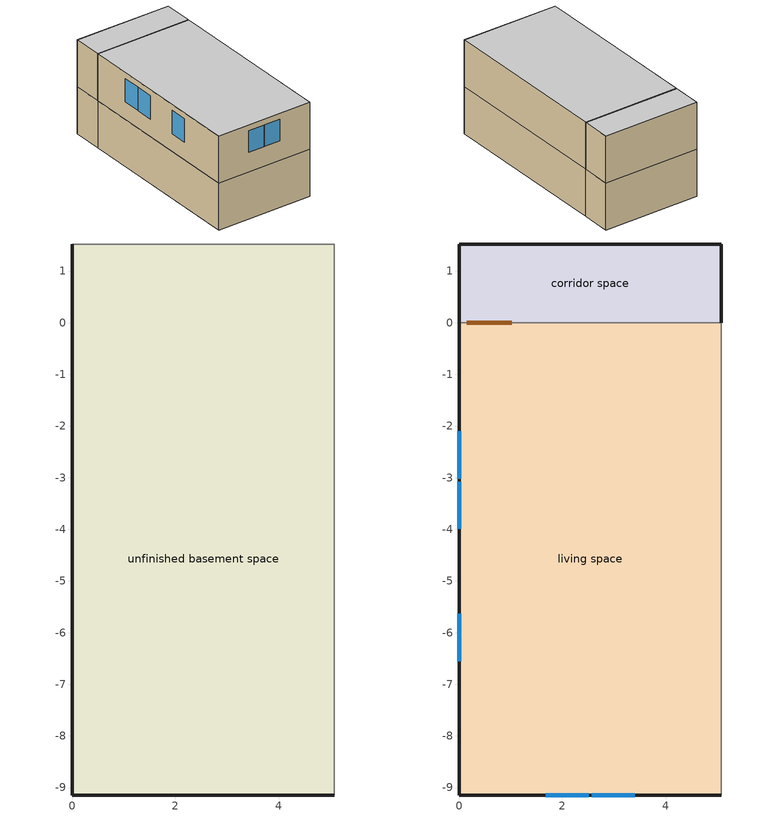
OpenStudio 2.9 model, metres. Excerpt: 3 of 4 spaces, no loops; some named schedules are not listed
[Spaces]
unfinished basement space
 floor foundation (FloorFndGrndUnfinB): 0,0 0,1.52 5.08,1.52 5.08,0 z-2.44
 floor foundation (FloorFndGrndUnfinB 1): 0,-9.14 0,0 5.08,0 5.08,-9.14 z-2.44
 wall foundation (WallFndGrndUnfinB): 0,1.52 0,0 z-2.44:0
 wall adiabatic (WallFndGrndUnfinB Reversed): 5.08,-9.14 5.08,0 5.08,1.52 0,1.52 z-2.44:0
 wall foundation (WallFndGrndUnfinB 1): 0,0 0,-9.14 5.08,-9.14 z-2.44:0
 ceiling adiabatic (SurfaceTypeRoofAdiabatic Reversed): 5.08,0 5.08,1.52 0,1.52 0,0 z0
living space
 floor to unfinished basement space (FloorUnfinBInsFin Reversed): 0,-9.14 0,0 5.08,0 5.08,-9.14 z0
 wall outside (WallExtInsFin): 0,0 0,-9.14 5.08,-9.14 z0:2.44
 wall adiabatic (WallIntFinUninsFin Reversed): 5.08,-9.14 5.08,0 0,0 z0:2.44
 window (WindowConstruction): 1.67,-9.14 2.51,-9.14 / 2.57,-9.14 3.41,-9.14 z1.02:2.13; 0,-2.1 0,-3.02 / 0,-3.08 0,-3.99 / 0,-5.64 0,-6.55 z0.91:2.13
 ceiling adiabatic (SurfaceTypeRoofAdiabatic Reversed): 5.08,-9.14 5.08,0 0,0 0,-9.14 z2.44
corridor space
 floor adiabatic (FloorUnfinUninsUnfin): 0,0 0,1.52 5.08,1.52 5.08,0 z0
 wall outside (WallExtUninsUnfin): 5.08,0 5.08,1.52 0,1.52 0,0 z0:2.44
 wall adiabatic (WallIntUnfinUninsUnfin Reversed): 0,0 5.08,0 z0:2.44
 door inside (UninsDoor): 0.15,0 1.02,0 z0:2.13
 ceiling adiabatic (SurfaceTypeRoofAdiabatic Reversed): 5.08,0 5.08,1.52 0,1.52 0,0 z2.44
[Building]
Building 1: North Axis {deg}=90; Standards Number of Stories=3; Standards Number of Above Ground Stories=2; Standards Building Type=multifamily; Standards Number of Living Units=20
[Site]
Seattle Seattle Tacoma Intl A_WA_USA: Latitude {deg}=47.47; Longitude {deg}=-122.32; Time Zone {hr}=-8; Elevation {m}=122; Terrain=Suburbs
[ClimateZones]
Climate Zone Institution Name 2=Building America; Climate Zone Document Year 2=0; Climate Zone Value 2=Marine
[Site:WaterMainsTemperature]
Calculation Method=Correlation; Annual Average Outdoor Air Temperature {C}=11.2411; Maximum Difference In Monthly Average Outdoor Air Temperatures {deltaC}=14.3026
[Site:GroundTemperature:Deep]
11.2411, 11.2411, 11.2411, 11.2411, 11.2411, 11.2411, 11.2411, 11.2411, 11.2411, 11.2411, 11.2411, 11.2411
[SizingPeriod:DesignDay] Barometric Pressure {Pa}=99868.3; Wind Direction {deg}=0; Sky Clearness=0; Snow Indicator=0; Day of Month=21; Daylight Saving Time Indicator=0; Humidity Indicating Type=Wetbulb; Dry-Bulb Temperature Range Modifier Type=DefaultMultipliers; Solar Model Indicator=ASHRAEClearSky
Name | Maximum Dry-Bulb Temperature {C} | Daily Dry-Bulb Temperature Range {deltaC} | Humidity Indicating Conditions at Maximum Dry-Bulb | Wind Speed {m/s} | Month | Day Type
Ann Htg 99% Condns DB | -1.6 | 0 | -1.6 | 10.8 | 1 | WinterDesignDay
Ann Clg 1% Condns DB=>MWB | 27.4 | 10.4 | 17.5 | 4.2 | 7 | SummerDesignDay
[Material] Roughness=Rough
Name | Thickness {m} | Conductivity {W/m-K} | Density {kg/m3} | Specific Heat {J/kg-K} | Thermal Absorptance | Solar Absorptance | Visible Absorptance
Drywall 0.5 in. | 0.0127 | 0.160291 | 801 | 837.4 | 0.9 | 0.5 | 0.1
FloorFinStudAndAirFloor | 0.1397 | 0.557395 | 67.691 | 1210.98
Plywood 0.75 in. | 0.01905 | 0.115458 | 512.64 | 1214.23
Wood Floor | 0.015875 | 0.115458 | 544.68 | 1214.23
Floor Covering | 0.0127 | 0.0433444 | 54.468 | 1339.84 | 0.9 | 0.9
Vinyl, Light | 0.009525 | 0.089435 | 177.822 | 1046.75 | 0.9 | 0.3 | 0.3
WallSheathing | 0.0127 | 0.115458 | 512.64 | 1214.23
WallStudAndCavity | 0.0889 | 0.0602181 | 162.403 | 1178.92
WallStudAndCavity 1 | 0.0889 | 0.393744 | 83.0341 | 1211.67
WallStudAndCavity 2 | 0.0889 | 0.396154 | 83.0341 | 1211.67
WallStudAndCavity 3 | 0.0889 | 0.403258 | 83.0341 | 1211.67
res furniture material unfinished basement space | 0.1524 | 0.115458 | 640.8 | 1214.23 | 0.9 | 0.6 | 0.1
Concrete 8.0 in. | 0.2032 | 1.803125 | 2242.8 | 837.4 | 0.9
Concrete 4.0 in. | 0.1016 | 1.803125 | 2242.8 | 837.4 | 0.9
FloorIns | 0.23495 | 0.0754732 | 106.365 | 1151.69
FloorFinStudAndAirFloor 1 | 0.1397 | 0.606274 | 67.691 | 1210.98
DoorMaterial | 0.04445 | 0.0612267 | 512.64 | 1214.23
[Construction]
SurfaceTypeRoofAdiabatic Reversed: Floor Covering, Wood Floor, Plywood 0.75 in., FloorFinStudAndAirFloor, Drywall 0.5 in.
WallExtInsFin: Vinyl, Light, WallSheathing, WallStudAndCavity, Drywall 0.5 in.
WallExtUninsUnfin: Vinyl, Light, WallSheathing, WallStudAndCavity 1
WallIntFinUninsFin Reversed: Drywall 0.5 in., WallStudAndCavity 2, Vinyl, Light
WallIntUnfinUninsUnfin Reversed: WallStudAndCavity 3, Vinyl, Light
res furniture construction unfinished basement space; res furniture construction living space: res furniture material unfinished basement space
WallFndGrndUnfinB; WallFndGrndUnfinB 1: Concrete 8.0 in., Drywall 0.5 in.
WallFndGrndUnfinB Reversed: Drywall 0.5 in., Concrete 8.0 in.
FloorFndGrndUnfinB; FloorFndGrndUnfinB 1: Concrete 4.0 in.
FloorUnfinBInsFin Reversed: Floor Covering, Wood Floor, Plywood 0.75 in., FloorIns
FloorUnfinUninsUnfin: FloorFinStudAndAirFloor 1, Plywood 0.75 in.
WindowConstruction: WindowMaterial
UninsDoor: DoorMaterial
[WindowMaterial:Shade]
CoolingShade: Solar Transmittance=0.999; Solar Reflectance=0.00099; Visible Transmittance=0.999; Visible Reflectance=0.00099; Thermal Hemispherical Emissivity=1e-005; Thermal Transmittance=0.999; Thickness {m}=0.0001; Conductivity {W/m-K}=10000; Shade to Glass Distance {m}=0.001; Top Opening Multiplier=0; Bottom Opening Multiplier=0; Left-Side Opening Multiplier=0; Right-Side Opening Multiplier=0; Airflow Permeability=0
[WindowMaterial:SimpleGlazingSystem]
WindowMaterial: U-Factor {W/m2-K}=2.78222; Solar Heat Gain Coefficient=0.392
[ThermalZone] Use Ideal Air Loads=No
living zone: Thermostat=living zone temperature setpoint
corridor zone; unfinished basement zone: 
res ds res fur electric asys ret air zone: Volume {m3}=0.25
[Space]
Name | Space Type | Thermal Zone | Building Unit
living space | Space Type 1 | living zone | unit 1
corridor space | Space Type 2 | corridor zone
unfinished basement space | Space Type 3 | unfinished basement zone
res ds res fur electric asys ret air space |  | res ds res fur electric asys ret air zone
[SpaceType]
Name | Standards Space Type
Space Type 1 | living
Space Type 2 | corridor
Space Type 3 | unfinished basement
[BuildingUnit]
unit 1: Building Unit Type=Residential
[People:Definition]
res occupants|living space: Number of People Calculation Method=People; Number of People {people}=3.39; Fraction Radiant=0.319734; Sensible Heat Fraction=0.573; Carbon Dioxide Generation Rate {m3/s-W}=0; Enable ASHRAE 55 Comfort Warnings=No; Mean Radiant Temperature Calculation Type=ZoneAveraged
[People]
res occupants|living space: People Definition=res occupants|living space; Space or SpaceType=living space; Number of People Schedule=res occupants schedule; Activity Level Schedule=Schedule Ruleset 1; Multiplier=1
[InternalMass:Definition] Design Level Calculation Method=SurfaceArea
Name | Construction | Surface Area {m2}
res furniture mass unfinished basement space | res furniture construction unfinished basement space | 21.6774
res furniture mass living space | res furniture construction living space | 18.5806
[InternalMass] Multiplier=1
Name | Internal Mass Definition | Space or SpaceType
res furniture mass unfinished basement space | res furniture mass unfinished basement space | unfinished basement space
res furniture mass living space | res furniture mass living space | living space
[Foundation:Kiva] Wall Height Above Grade {m}=0.2032; Wall Depth Below Slab {m}=0.2032
Foundation Kiva 1; Foundation Kiva 2
[Foundation:Kiva:Settings]
Soil Conductivity {W/m-K}=1.731; Soil Density {kg/m3}=1842.3; Soil Specific Heat {J/kg-K}=418.7; Ground Solar Absorptivity=0.9; Ground Thermal Absorptivity=0.9; Ground Surface Roughness {m}=0.03; Far-Field Width {m}=40; Deep-Ground Boundary Condition=ZeroFlux; Deep-Ground Depth {m}=40; Minimum Cell Dimension {m}=0.02; Maximum Cell Growth Coefficient=1.5; Simulation Timestep=Hourly
[SurfaceProperty:ExposedFoundationPerimeter] Exposed Perimeter Calculation Method=TotalExposedPerimeter
Name | Total Exposed Perimeter {m}
Surface 13 | 8.128
Surface 19 | 14.224
[ShadingControl]
WindowShadingControl: Shading Type=InteriorShade; Shading Device Material=CoolingShade; Shading Control Type=OnIfScheduleAllows; Schedule=Window shading schedule; Shading Control Is Scheduled=Yes
[WaterUse:Equipment:Definition]
Name | Peak Flow Rate {m3/s} | Target Temperature Schedule
res shower | 0.000549389 | res shower temperature schedule
res sink | 0.000424799 | res sink temperature schedule
res bath | 0.000859239 | res bath temperature schedule
res shower dist=0.0 | 0 | res shower temperature schedule
res sink dist=0.0 | 0 | res sink temperature schedule
res bath dist=0.0 | 0 | res bath temperature schedule
res cw | 0.000836541 | res cw temperature schedule
res dw | 0.000150198 | res dw temperature schedule
[WaterUse:Equipment] Space=living space
Name | Water Use Equipment Definition | Flow Rate Fraction Schedule
res shower | res shower | res shower schedule
res sink | res sink | res sink schedule
res bath | res bath | res bath schedule
res shower dist=0.0 | res shower dist=0.0 | res shower schedule
res sink dist=0.0 | res sink dist=0.0 | res sink schedule
res bath dist=0.0 | res bath dist=0.0 | res bath schedule
res cw | res cw | res cw schedule
res dw | res dw | res dw schedule
[OtherEquipment:Definition] Design Level Calculation Method=EquipmentLevel
Name | Design Level {W} | Fraction Latent | Fraction Radiant | Fraction Lost
res shower | 15798.9 | 0.487197 | 0 | 0
res sink | 4265.75 | 0.312222 | 0 | 0
res bath | 12674.5 | 0 | 0 | 0
res hot water distribution | 99.0622 | 0 | 0 | 0
res ds res fur electric asys SupSLkToLvEq; res ds res fur electric asys SupLatLkToLvEq; res ds res fur electric asys SupDCnToLvEq; res ds res fur electric asys SupDCnToAhEq; res ds res fur electric asys RetDCnToPlEq; res ds res fur electric asys RetDCnToAhEquip; res ds res fur electric asys SupSLkToAhEq; res ds res fur electric asys SupLatLkToAhEq; res ds res fur electric asys RetSLkEq; res ds res fur electric asys RetLatLkEq | 0
[OtherEquipment]
Name | Other Equipment Definition | Space or SpaceType | Schedule | Fuel Type
res shower | res shower | living space | res shower schedule
res sink | res sink | living space | res sink schedule
res bath | res bath | living space | res bath schedule
res hot water distribution | res hot water distribution | living space | res hot water distribution schedule
res ds res fur electric asys SupSLkToLvEq | res ds res fur electric asys SupSLkToLvEq | living space | Always On Discrete | None
res ds res fur electric asys SupLatLkToLvEq | res ds res fur electric asys SupLatLkToLvEq | living space | Always On Discrete | None
res ds res fur electric asys SupDCnToLvEq | res ds res fur electric asys SupDCnToLvEq | living space | Always On Discrete | None
res ds res fur electric asys SupDCnToAhEq | res ds res fur electric asys SupDCnToAhEq | unfinished basement space | Always On Discrete | None
res ds res fur electric asys RetDCnToPlEq | res ds res fur electric asys RetDCnToPlEq | res ds res fur electric asys ret air space | Always On Discrete | None
res ds res fur electric asys RetDCnToAhEquip | res ds res fur electric asys RetDCnToAhEquip | unfinished basement space | Always On Discrete | None
res ds res fur electric asys SupSLkToAhEq | res ds res fur electric asys SupSLkToAhEq | unfinished basement space | Always On Discrete | None
res ds res fur electric asys SupLatLkToAhEq | res ds res fur electric asys SupLatLkToAhEq | unfinished basement space | Always On Discrete | None
res ds res fur electric asys RetSLkEq | res ds res fur electric asys RetSLkEq | res ds res fur electric asys ret air space | Always On Discrete | None
res ds res fur electric asys RetLatLkEq | res ds res fur electric asys RetLatLkEq | res ds res fur electric asys ret air space | Always On Discrete | None
[ThermostatSetpoint:DualSetpoint]
living zone temperature setpoint: Heating Setpoint Temperature Schedule=res heating setpoint; Cooling Setpoint Temperature Schedule=res cooling setpoint
[ElectricEquipment:Definition] Design Level Calculation Method=EquipmentLevel
Name | Design Level {W} | Fraction Latent | Fraction Radiant | Fraction Lost
res ceil fan non benchmark equip | 0 | 0 | 0.558 | 0.07
res ceil fan benchmark|living space | 23.8019 | 0 | 0.558 | 0.07
res refrig | 109.031 | 0 | 0 | 0
res cw | 9361.08 | 0 | 0.48 | 0.2
res cd electric | 224473 | 0.05 | 0.09 | 0.8
res dw | 14025.5 | 0.15 | 0.36 | 0.25
res range electric | 269.864 | 0.3 | 0.24 | 0.3
res misc plug loads|living space | 873.405 | 0.021 | 0.558 | 0.049
res extra refrig | 36.5251 | 0 | 0 | 0
res freezer | 47.9573 | 0 | 0 | 0
res pool heater electric | 3.02999 | 0 | 0 | 1
res pool pump | 55.5772 | 0 | 0 | 1
res hot tub heater electric | 16.0641 | 0 | 0 | 1
res hot tub pump | 19.4917 | 0 | 0 | 1
res well pump | 11.2716 | 0 | 0 | 1
res infil_1 house fan; res infil_1 range fan; res infil_1 bath fan | 0 | 0 | 0 | 1
[ElectricEquipment]
Name | Electric Equipment Definition | Space or SpaceType | Schedule
res ceil fan non benchmark equip | res ceil fan non benchmark equip | living space | res ceil fan master
res ceil fan benchmark|living space | res ceil fan benchmark|living space | living space | res ceil fan benchmark|living space schedule
res refrig | res refrig | living space | res refrig schedule
res cw | res cw | living space | res cw schedule
res cd electric | res cd electric | living space | res cd electric schedule
res dw | res dw | living space | res dw schedule
res range electric | res range electric | living space | res range electric|false schedule
res misc plug loads|living space | res misc plug loads|living space | living space | res misc plug loads schedule
res extra refrig | res extra refrig | unfinished basement space | res extra refrig schedule
res freezer | res freezer | unfinished basement space | res freezer schedule
res pool heater electric | res pool heater electric | living space | res pool heater electric schedule
res pool pump | res pool pump | living space | res pool heater electric schedule
res hot tub heater electric | res hot tub heater electric | living space | res hot tub heater electric schedule
res hot tub pump | res hot tub pump | living space | res hot tub heater electric schedule
res well pump | res well pump | living space | res well pump schedule
res infil_1 house fan | res infil_1 house fan | living space | Always On Discrete
res infil_1 range fan | res infil_1 range fan | living space | Always On Discrete
res infil_1 bath fan | res infil_1 bath fan | living space | Always On Discrete
[Lights:Definition]
res lighting interior living space: Design Level Calculation Method=LightingLevel; Lighting Level {W}=222.515; Fraction Radiant=0.6; Fraction Visible=0.2; Return Air Fraction=0
[Lights]
res lighting interior living space: Lights Definition=res lighting interior living space; Space or SpaceType=living space; Schedule=res lighting interior; Fraction Replaceable=1
[Exterior:Lights:Definition]
res lighting exterior: Design Level {W}=26.6651
[Exterior:Lights]
res lighting exterior: Exterior Lights Definition=res lighting exterior; Schedule=res lighting exterior
[GasEquipment:Definition] Design Level Calculation Method=EquipmentLevel; Fraction Latent=0; Fraction Radiant=0
Name | Design Level {W} | Fraction Lost
res pool heater gas | 29.999 | 1
res hot tub heater gas | 8.50683 | 1
res gas fireplace | 12.4852 | 0
res gas grill | 10.0147 | 0
res gas lighting | 1.48262 | 0
[GasEquipment] Space or SpaceType=living space
Name | Gas Equipment Definition | Schedule
res pool heater gas | res pool heater gas | res pool heater electric schedule
res hot tub heater gas | res hot tub heater gas | res hot tub heater electric schedule
res gas fireplace | res gas fireplace | res gas fireplace schedule
res gas grill | res gas grill | res gas grill schedule
res gas lighting | res gas lighting | res gas lighting schedule
[SpaceInfiltration:DesignFlowRate] Schedule=Always On Discrete
Name | Space or SpaceType | Design Flow Rate Calculation Method | Air Changes per Hour {1/hr} | Constant Term Coefficient | Temperature Term Coefficient | Velocity Term Coefficient | Velocity Squared Term Coefficient | Design Flow Rate {m3/s}
res infil|unfinished basement space | unfinished basement space | AirChanges/Hour | 0.1 | 1 | 0 | 0 | 0
res nv_1 flow; res infil_1 flow | living space | Flow/Space |  |  |  |  |  | 0
[ZoneMixing] Schedule=Always On Continuous; Design Flow Rate Calculation Method=Flow/Zone; Design Flow Rate {m3/s}=0
Name | Zone | Source Zone
res ds res fur electric asys AhToLivMix | living zone | unfinished basement zone
res ds res fur electric asys LivToAhMix | unfinished basement zone | living zone
[Schedule:Ruleset]
Name | Default Day Schedule | Summer Design Day Schedule | Winter Design Day Schedule
res occupants schedule | Schedule Day 3 | res occupants schedule summer design | res occupants schedule winter design
Schedule Ruleset 1 | Schedule Day 4
Window shading schedule | Schedule Day 5
res shower schedule | Schedule Day 6
res sink schedule | Schedule Day 7
res bath schedule | Schedule Day 8
res hot water distribution schedule | Schedule Day 9
res heating setpoint | Schedule Day 12 | res heating setpoint summer design | res heating setpoint winter design
res cooling setpoint | Schedule Day 13 | res cooling setpoint summer design | res cooling setpoint winter design
res ceil fan benchmark|living space schedule | Schedule Day 11
res refrig schedule | Schedule Day 16 | res refrig schedule summer design | res refrig schedule winter design
res cw schedule | Schedule Day 17
res cd electric schedule | Schedule Day 18
res dw schedule | Schedule Day 19
res range electric|false schedule | Schedule Day 22 | res range electric|false schedule summer design | res range electric|false schedule winter design
res lighting interior | Schedule Day 25 | res lighting interior summer design | res lighting interior winter design
res lighting exterior | Schedule Day 30 | res lighting exterior summer design | res lighting exterior winter design
res misc plug loads schedule | Schedule Day 33 | res misc plug loads schedule summer design | res misc plug loads schedule winter design
res extra refrig schedule | Schedule Day 36 | res extra refrig schedule summer design | res extra refrig schedule winter design
res freezer schedule | Schedule Day 39 | res freezer schedule summer design | res freezer schedule winter design
res pool heater electric schedule | Schedule Day 42 | res pool heater electric schedule summer design | res pool heater electric schedule winter design
res hot tub heater electric schedule | Schedule Day 49 | res hot tub heater electric schedule summer design | res hot tub heater electric schedule winter design
res well pump schedule | Schedule Day 56 | res well pump schedule summer design | res well pump schedule winter design
res gas fireplace schedule | Schedule Day 59 | res gas fireplace schedule summer design | res gas fireplace schedule winter design
res gas grill schedule | Schedule Day 62 | res gas grill schedule summer design | res gas grill schedule winter design
res gas lighting schedule | Schedule Day 65 | res gas lighting schedule summer design | res gas lighting schedule winter design
[Schedule:Day]
Schedule Day 3; res occupants schedule winter design; Schedule Day 5; Schedule Day 6; Schedule Day 7; Schedule Day 8: 24, 0, 0
res occupants schedule summer design: 24, 0, 1
Schedule Day 4: 24, 0, 112.539
[Schedule:Rule] Apply Sunday=Yes; Apply Monday=Yes; Apply Tuesday=Yes; Apply Wednesday=Yes; Apply Thursday=Yes; Apply Friday=Yes; Apply Saturday=Yes
res occupants schedule allday rule1: Schedule Ruleset=res occupants schedule; Rule Order=11; Day Schedule=res occupants schedule allday1; Date Specification Type=DateRange; Start Month=1; Start Day=1; End Month=1; End Day=31
res occupants schedule allday rule2: Schedule Ruleset=res occupants schedule; Rule Order=10; Day Schedule=res occupants schedule allday2; Date Specification Type=DateRange; Start Month=2; Start Day=1; End Month=2; End Day=28
res occupants schedule allday rule3: Schedule Ruleset=res occupants schedule; Rule Order=9; Day Schedule=res occupants schedule allday3; Date Specification Type=DateRange; Start Month=3; Start Day=1; End Month=3; End Day=31
res occupants schedule allday rule4: Schedule Ruleset=res occupants schedule; Rule Order=8; Day Schedule=res occupants schedule allday4; Date Specification Type=DateRange; Start Month=4; Start Day=1; End Month=4; End Day=30
res occupants schedule allday rule5: Schedule Ruleset=res occupants schedule; Rule Order=7; Day Schedule=res occupants schedule allday5; Date Specification Type=DateRange; Start Month=5; Start Day=1; End Month=5; End Day=31
res occupants schedule allday rule6: Schedule Ruleset=res occupants schedule; Rule Order=6; Day Schedule=res occupants schedule allday6; Date Specification Type=DateRange; Start Month=6; Start Day=1; End Month=6; End Day=30
res occupants schedule allday rule7: Schedule Ruleset=res occupants schedule; Rule Order=5; Day Schedule=res occupants schedule allday7; Date Specification Type=DateRange; Start Month=7; Start Day=1; End Month=7; End Day=31
res occupants schedule allday rule8: Schedule Ruleset=res occupants schedule; Rule Order=4; Day Schedule=res occupants schedule allday8; Date Specification Type=DateRange; Start Month=8; Start Day=1; End Month=8; End Day=31
res occupants schedule allday rule9: Schedule Ruleset=res occupants schedule; Rule Order=3; Day Schedule=res occupants schedule allday9; Date Specification Type=DateRange; Start Month=9; Start Day=1; End Month=9; End Day=30
res occupants schedule allday rule10: Schedule Ruleset=res occupants schedule; Rule Order=2; Day Schedule=res occupants schedule allday10; Date Specification Type=DateRange; Start Month=10; Start Day=1; End Month=10; End Day=31
res occupants schedule allday rule11: Schedule Ruleset=res occupants schedule; Rule Order=1; Day Schedule=res occupants schedule allday11; Date Specification Type=DateRange; Start Month=11; Start Day=1; End Month=11; End Day=30
res occupants schedule allday rule12: Schedule Ruleset=res occupants schedule; Rule Order=0; Day Schedule=res occupants schedule allday12; Date Specification Type=DateRange; Start Month=12; Start Day=1; End Month=12; End Day=31
Window shading schedule allday rule1: Schedule Ruleset=Window shading schedule; Rule Order=11; Day Schedule=Window shading schedule allday1; Date Specification Type=DateRange; Start Month=1; Start Day=1; End Month=1; End Day=31
Window shading schedule allday rule2: Schedule Ruleset=Window shading schedule; Rule Order=10; Day Schedule=Window shading schedule allday2; Date Specification Type=DateRange; Start Month=2; Start Day=1; End Month=2; End Day=28
Window shading schedule allday rule3: Schedule Ruleset=Window shading schedule; Rule Order=9; Day Schedule=Window shading schedule allday3; Date Specification Type=DateRange; Start Month=3; Start Day=1; End Month=3; End Day=31
Window shading schedule allday rule4: Schedule Ruleset=Window shading schedule; Rule Order=8; Day Schedule=Window shading schedule allday4; Date Specification Type=DateRange; Start Month=4; Start Day=1; End Month=4; End Day=30
Window shading schedule allday rule5: Schedule Ruleset=Window shading schedule; Rule Order=7; Day Schedule=Window shading schedule allday5; Date Specification Type=DateRange; Start Month=5; Start Day=1; End Month=5; End Day=31
Window shading schedule allday rule6: Schedule Ruleset=Window shading schedule; Rule Order=6; Day Schedule=Window shading schedule allday6; Date Specification Type=DateRange; Start Month=6; Start Day=1; End Month=6; End Day=30
Window shading schedule allday rule7: Schedule Ruleset=Window shading schedule; Rule Order=5; Day Schedule=Window shading schedule allday7; Date Specification Type=DateRange; Start Month=7; Start Day=1; End Month=7; End Day=31
Window shading schedule allday rule8: Schedule Ruleset=Window shading schedule; Rule Order=4; Day Schedule=Window shading schedule allday8; Date Specification Type=DateRange; Start Month=8; Start Day=1; End Month=8; End Day=31
Window shading schedule allday rule9: Schedule Ruleset=Window shading schedule; Rule Order=3; Day Schedule=Window shading schedule allday9; Date Specification Type=DateRange; Start Month=9; Start Day=1; End Month=9; End Day=30
Window shading schedule allday rule10: Schedule Ruleset=Window shading schedule; Rule Order=2; Day Schedule=Window shading schedule allday10; Date Specification Type=DateRange; Start Month=10; Start Day=1; End Month=10; End Day=31
Window shading schedule allday rule11: Schedule Ruleset=Window shading schedule; Rule Order=1; Day Schedule=Window shading schedule allday11; Date Specification Type=DateRange; Start Month=11; Start Day=1; End Month=11; End Day=30
Window shading schedule allday rule12: Schedule Ruleset=Window shading schedule; Rule Order=0; Day Schedule=Window shading schedule allday12; Date Specification Type=DateRange; Start Month=12; Start Day=1; End Month=12; End Day=31
res shower schedule allday ruleset1: Schedule Ruleset=res shower schedule; Rule Order=6; Day Schedule=res shower schedule allday1; Date Specification Type=SpecificDates; Specific Month 1=1; Specific Day 1=1; Specific Month 2=1; Specific Day 2=8; Specific Month 3=1; Specific Day 3=15; Specific Month 4=1; Specific Day 4=22; Specific Month 5=1; Specific Day 5=29; Specific Month 6=2; Specific Day 6=5; Specific Month 7=2; Specific Day 7=12; Specific Month 8=2; Specific Day 8=19; Specific Month 9=2; Specific Day 9=26; Specific Month 10=3; Specific Day 10=5; Specific Month 11=3; Specific Day 11=12; Specific Month 12=3; Specific Day 12=19; Specific Month 13=3; Specific Day 13=26; Specific Month 14=4; Specific Day 14=2; Specific Month 15=4; Specific Day 15=9; Specific Month 16=4; Specific Day 16=16; Specific Month 17=4; Specific Day 17=23; Specific Month 18=4; Specific Day 18=30; Specific Month 19=5; Specific Day 19=7; Specific Month 20=5; Specific Day 20=14; Specific Month 21=5; Specific Day 21=21; Specific Month 22=5; Specific Day 22=28; Specific Month 23=6; Specific Day 23=4; Specific Month 24=6; Specific Day 24=11; Specific Month 25=6; Specific Day 25=18; Specific Month 26=6; Specific Day 26=25; Specific Month 27=7; Specific Day 27=2; Specific Month 28=7; Specific Day 28=9; Specific Month 29=7; Specific Day 29=16; Specific Month 30=7; Specific Day 30=23; Specific Month 31=7; Specific Day 31=30; Specific Month 32=8; Specific Day 32=6; Specific Month 33=8; Specific Day 33=13; Specific Month 34=8; Specific Day 34=20; Specific Month 35=8; Specific Day 35=27; Specific Month 36=9; Specific Day 36=3; Specific Month 37=9; Specific Day 37=10; Specific Month 38=9; Specific Day 38=17; Specific Month 39=9; Specific Day 39=24; Specific Month 40=10; Specific Day 40=1; Specific Month 41=10; Specific Day 41=8; Specific Month 42=10; Specific Day 42=15; Specific Month 43=10; Specific Day 43=22; Specific Month 44=10; Specific Day 44=29; Specific Month 45=11; Specific Day 45=5; Specific Month 46=11; Specific Day 46=12; Specific Month 47=11; Specific Day 47=19; Specific Month 48=11; Specific Day 48=26; Specific Month 49=12; Specific Day 49=3; Specific Month 50=12; Specific Day 50=10; Specific Month 51=12; Specific Day 51=17; Specific Month 52=12; Specific Day 52=24; Specific Month 53=12; Specific Day 53=31
res shower schedule allday ruleset2: Schedule Ruleset=res shower schedule; Rule Order=5; Day Schedule=res shower schedule allday2; Date Specification Type=SpecificDates; Specific Month 1=1; Specific Day 1=2; Specific Month 2=1; Specific Day 2=9; Specific Month 3=1; Specific Day 3=16; Specific Month 4=1; Specific Day 4=23; Specific Month 5=1; Specific Day 5=30; Specific Month 6=2; Specific Day 6=6; Specific Month 7=2; Specific Day 7=13; Specific Month 8=2; Specific Day 8=20; Specific Month 9=2; Specific Day 9=27; Specific Month 10=3; Specific Day 10=6; Specific Month 11=3; Specific Day 11=13; Specific Month 12=3; Specific Day 12=20; Specific Month 13=3; Specific Day 13=27; Specific Month 14=4; Specific Day 14=3; Specific Month 15=4; Specific Day 15=10; Specific Month 16=4; Specific Day 16=17; Specific Month 17=4; Specific Day 17=24; Specific Month 18=5; Specific Day 18=1; Specific Month 19=5; Specific Day 19=8; Specific Month 20=5; Specific Day 20=15; Specific Month 21=5; Specific Day 21=22; Specific Month 22=5; Specific Day 22=29; Specific Month 23=6; Specific Day 23=5; Specific Month 24=6; Specific Day 24=12; Specific Month 25=6; Specific Day 25=19; Specific Month 26=6; Specific Day 26=26; Specific Month 27=7; Specific Day 27=3; Specific Month 28=7; Specific Day 28=10; Specific Month 29=7; Specific Day 29=17; Specific Month 30=7; Specific Day 30=24; Specific Month 31=7; Specific Day 31=31; Specific Month 32=8; Specific Day 32=7; Specific Month 33=8; Specific Day 33=14; Specific Month 34=8; Specific Day 34=21; Specific Month 35=8; Specific Day 35=28; Specific Month 36=9; Specific Day 36=4; Specific Month 37=9; Specific Day 37=11; Specific Month 38=9; Specific Day 38=18; Specific Month 39=9; Specific Day 39=25; Specific Month 40=10; Specific Day 40=2; Specific Month 41=10; Specific Day 41=9; Specific Month 42=10; Specific Day 42=16; Specific Month 43=10; Specific Day 43=23; Specific Month 44=10; Specific Day 44=30; Specific Month 45=11; Specific Day 45=6; Specific Month 46=11; Specific Day 46=13; Specific Month 47=11; Specific Day 47=20; Specific Month 48=11; Specific Day 48=27; Specific Month 49=12; Specific Day 49=4; Specific Month 50=12; Specific Day 50=11; Specific Month 51=12; Specific Day 51=18; Specific Month 52=12; Specific Day 52=25
res shower schedule allday ruleset3: Schedule Ruleset=res shower schedule; Rule Order=4; Day Schedule=res shower schedule allday3; Date Specification Type=SpecificDates; Specific Month 1=1; Specific Day 1=3; Specific Month 2=1; Specific Day 2=10; Specific Month 3=1; Specific Day 3=17; Specific Month 4=1; Specific Day 4=24; Specific Month 5=1; Specific Day 5=31; Specific Month 6=2; Specific Day 6=7; Specific Month 7=2; Specific Day 7=14; Specific Month 8=2; Specific Day 8=21; Specific Month 9=2; Specific Day 9=28; Specific Month 10=3; Specific Day 10=7; Specific Month 11=3; Specific Day 11=14; Specific Month 12=3; Specific Day 12=21; Specific Month 13=3; Specific Day 13=28; Specific Month 14=4; Specific Day 14=4; Specific Month 15=4; Specific Day 15=11; Specific Month 16=4; Specific Day 16=18; Specific Month 17=4; Specific Day 17=25; Specific Month 18=5; Specific Day 18=2; Specific Month 19=5; Specific Day 19=9; Specific Month 20=5; Specific Day 20=16; Specific Month 21=5; Specific Day 21=23; Specific Month 22=5; Specific Day 22=30; Specific Month 23=6; Specific Day 23=6; Specific Month 24=6; Specific Day 24=13; Specific Month 25=6; Specific Day 25=20; Specific Month 26=6; Specific Day 26=27; Specific Month 27=7; Specific Day 27=4; Specific Month 28=7; Specific Day 28=11; Specific Month 29=7; Specific Day 29=18; Specific Month 30=7; Specific Day 30=25; Specific Month 31=8; Specific Day 31=1; Specific Month 32=8; Specific Day 32=8; Specific Month 33=8; Specific Day 33=15; Specific Month 34=8; Specific Day 34=22; Specific Month 35=8; Specific Day 35=29; Specific Month 36=9; Specific Day 36=5; Specific Month 37=9; Specific Day 37=12; Specific Month 38=9; Specific Day 38=19; Specific Month 39=9; Specific Day 39=26; Specific Month 40=10; Specific Day 40=3; Specific Month 41=10; Specific Day 41=10; Specific Month 42=10; Specific Day 42=17; Specific Month 43=10; Specific Day 43=24; Specific Month 44=10; Specific Day 44=31; Specific Month 45=11; Specific Day 45=7; Specific Month 46=11; Specific Day 46=14; Specific Month 47=11; Specific Day 47=21; Specific Month 48=11; Specific Day 48=28; Specific Month 49=12; Specific Day 49=5; Specific Month 50=12; Specific Day 50=12; Specific Month 51=12; Specific Day 51=19; Specific Month 52=12; Specific Day 52=26
res shower schedule allday ruleset4: Schedule Ruleset=res shower schedule; Rule Order=3; Day Schedule=res shower schedule allday4; Date Specification Type=SpecificDates; Specific Month 1=1; Specific Day 1=4; Specific Month 2=1; Specific Day 2=11; Specific Month 3=1; Specific Day 3=18; Specific Month 4=1; Specific Day 4=25; Specific Month 5=2; Specific Day 5=1; Specific Month 6=2; Specific Day 6=8; Specific Month 7=2; Specific Day 7=15; Specific Month 8=2; Specific Day 8=22; Specific Month 9=3; Specific Day 9=1; Specific Month 10=3; Specific Day 10=8; Specific Month 11=3; Specific Day 11=15; Specific Month 12=3; Specific Day 12=22; Specific Month 13=3; Specific Day 13=29; Specific Month 14=4; Specific Day 14=5; Specific Month 15=4; Specific Day 15=12; Specific Month 16=4; Specific Day 16=19; Specific Month 17=4; Specific Day 17=26; Specific Month 18=5; Specific Day 18=3; Specific Month 19=5; Specific Day 19=10; Specific Month 20=5; Specific Day 20=17; Specific Month 21=5; Specific Day 21=24; Specific Month 22=5; Specific Day 22=31; Specific Month 23=6; Specific Day 23=7; Specific Month 24=6; Specific Day 24=14; Specific Month 25=6; Specific Day 25=21; Specific Month 26=6; Specific Day 26=28; Specific Month 27=7; Specific Day 27=5; Specific Month 28=7; Specific Day 28=12; Specific Month 29=7; Specific Day 29=19; Specific Month 30=7; Specific Day 30=26; Specific Month 31=8; Specific Day 31=2; Specific Month 32=8; Specific Day 32=9; Specific Month 33=8; Specific Day 33=16; Specific Month 34=8; Specific Day 34=23; Specific Month 35=8; Specific Day 35=30; Specific Month 36=9; Specific Day 36=6; Specific Month 37=9; Specific Day 37=13; Specific Month 38=9; Specific Day 38=20; Specific Month 39=9; Specific Day 39=27; Specific Month 40=10; Specific Day 40=4; Specific Month 41=10; Specific Day 41=11; Specific Month 42=10; Specific Day 42=18; Specific Month 43=10; Specific Day 43=25; Specific Month 44=11; Specific Day 44=1; Specific Month 45=11; Specific Day 45=8; Specific Month 46=11; Specific Day 46=15; Specific Month 47=11; Specific Day 47=22; Specific Month 48=11; Specific Day 48=29; Specific Month 49=12; Specific Day 49=6; Specific Month 50=12; Specific Day 50=13; Specific Month 51=12; Specific Day 51=20; Specific Month 52=12; Specific Day 52=27
res shower schedule allday ruleset5: Schedule Ruleset=res shower schedule; Rule Order=2; Day Schedule=res shower schedule allday5; Date Specification Type=SpecificDates; Specific Month 1=1; Specific Day 1=5; Specific Month 2=1; Specific Day 2=12; Specific Month 3=1; Specific Day 3=19; Specific Month 4=1; Specific Day 4=26; Specific Month 5=2; Specific Day 5=2; Specific Month 6=2; Specific Day 6=9; Specific Month 7=2; Specific Day 7=16; Specific Month 8=2; Specific Day 8=23; Specific Month 9=3; Specific Day 9=2; Specific Month 10=3; Specific Day 10=9; Specific Month 11=3; Specific Day 11=16; Specific Month 12=3; Specific Day 12=23; Specific Month 13=3; Specific Day 13=30; Specific Month 14=4; Specific Day 14=6; Specific Month 15=4; Specific Day 15=13; Specific Month 16=4; Specific Day 16=20; Specific Month 17=4; Specific Day 17=27; Specific Month 18=5; Specific Day 18=4; Specific Month 19=5; Specific Day 19=11; Specific Month 20=5; Specific Day 20=18; Specific Month 21=5; Specific Day 21=25; Specific Month 22=6; Specific Day 22=1; Specific Month 23=6; Specific Day 23=8; Specific Month 24=6; Specific Day 24=15; Specific Month 25=6; Specific Day 25=22; Specific Month 26=6; Specific Day 26=29; Specific Month 27=7; Specific Day 27=6; Specific Month 28=7; Specific Day 28=13; Specific Month 29=7; Specific Day 29=20; Specific Month 30=7; Specific Day 30=27; Specific Month 31=8; Specific Day 31=3; Specific Month 32=8; Specific Day 32=10; Specific Month 33=8; Specific Day 33=17; Specific Month 34=8; Specific Day 34=24; Specific Month 35=8; Specific Day 35=31; Specific Month 36=9; Specific Day 36=7; Specific Month 37=9; Specific Day 37=14; Specific Month 38=9; Specific Day 38=21; Specific Month 39=9; Specific Day 39=28; Specific Month 40=10; Specific Day 40=5; Specific Month 41=10; Specific Day 41=12; Specific Month 42=10; Specific Day 42=19; Specific Month 43=10; Specific Day 43=26; Specific Month 44=11; Specific Day 44=2; Specific Month 45=11; Specific Day 45=9; Specific Month 46=11; Specific Day 46=16; Specific Month 47=11; Specific Day 47=23; Specific Month 48=11; Specific Day 48=30; Specific Month 49=12; Specific Day 49=7; Specific Month 50=12; Specific Day 50=14; Specific Month 51=12; Specific Day 51=21; Specific Month 52=12; Specific Day 52=28
res shower schedule allday ruleset6: Schedule Ruleset=res shower schedule; Rule Order=1; Day Schedule=res shower schedule allday6; Date Specification Type=SpecificDates; Specific Month 1=1; Specific Day 1=6; Specific Month 2=1; Specific Day 2=13; Specific Month 3=1; Specific Day 3=20; Specific Month 4=1; Specific Day 4=27; Specific Month 5=2; Specific Day 5=3; Specific Month 6=2; Specific Day 6=10; Specific Month 7=2; Specific Day 7=17; Specific Month 8=2; Specific Day 8=24; Specific Month 9=3; Specific Day 9=3; Specific Month 10=3; Specific Day 10=10; Specific Month 11=3; Specific Day 11=17; Specific Month 12=3; Specific Day 12=24; Specific Month 13=3; Specific Day 13=31; Specific Month 14=4; Specific Day 14=7; Specific Month 15=4; Specific Day 15=14; Specific Month 16=4; Specific Day 16=21; Specific Month 17=4; Specific Day 17=28; Specific Month 18=5; Specific Day 18=5; Specific Month 19=5; Specific Day 19=12; Specific Month 20=5; Specific Day 20=19; Specific Month 21=5; Specific Day 21=26; Specific Month 22=6; Specific Day 22=2; Specific Month 23=6; Specific Day 23=9; Specific Month 24=6; Specific Day 24=16; Specific Month 25=6; Specific Day 25=23; Specific Month 26=6; Specific Day 26=30; Specific Month 27=7; Specific Day 27=7; Specific Month 28=7; Specific Day 28=14; Specific Month 29=7; Specific Day 29=21; Specific Month 30=7; Specific Day 30=28; Specific Month 31=8; Specific Day 31=4; Specific Month 32=8; Specific Day 32=11; Specific Month 33=8; Specific Day 33=18; Specific Month 34=8; Specific Day 34=25; Specific Month 35=9; Specific Day 35=1; Specific Month 36=9; Specific Day 36=8; Specific Month 37=9; Specific Day 37=15; Specific Month 38=9; Specific Day 38=22; Specific Month 39=9; Specific Day 39=29; Specific Month 40=10; Specific Day 40=6; Specific Month 41=10; Specific Day 41=13; Specific Month 42=10; Specific Day 42=20; Specific Month 43=10; Specific Day 43=27; Specific Month 44=11; Specific Day 44=3; Specific Month 45=11; Specific Day 45=10; Specific Month 46=11; Specific Day 46=17; Specific Month 47=11; Specific Day 47=24; Specific Month 48=12; Specific Day 48=1; Specific Month 49=12; Specific Day 49=8; Specific Month 50=12; Specific Day 50=15; Specific Month 51=12; Specific Day 51=22; Specific Month 52=12; Specific Day 52=29
res shower schedule allday ruleset7: Schedule Ruleset=res shower schedule; Rule Order=0; Day Schedule=res shower schedule allday7; Date Specification Type=SpecificDates; Specific Month 1=1; Specific Day 1=7; Specific Month 2=1; Specific Day 2=14; Specific Month 3=1; Specific Day 3=21; Specific Month 4=1; Specific Day 4=28; Specific Month 5=2; Specific Day 5=4; Specific Month 6=2; Specific Day 6=11; Specific Month 7=2; Specific Day 7=18; Specific Month 8=2; Specific Day 8=25; Specific Month 9=3; Specific Day 9=4; Specific Month 10=3; Specific Day 10=11; Specific Month 11=3; Specific Day 11=18; Specific Month 12=3; Specific Day 12=25; Specific Month 13=4; Specific Day 13=1; Specific Month 14=4; Specific Day 14=8; Specific Month 15=4; Specific Day 15=15; Specific Month 16=4; Specific Day 16=22; Specific Month 17=4; Specific Day 17=29; Specific Month 18=5; Specific Day 18=6; Specific Month 19=5; Specific Day 19=13; Specific Month 20=5; Specific Day 20=20; Specific Month 21=5; Specific Day 21=27; Specific Month 22=6; Specific Day 22=3; Specific Month 23=6; Specific Day 23=10; Specific Month 24=6; Specific Day 24=17; Specific Month 25=6; Specific Day 25=24; Specific Month 26=7; Specific Day 26=1; Specific Month 27=7; Specific Day 27=8; Specific Month 28=7; Specific Day 28=15; Specific Month 29=7; Specific Day 29=22; Specific Month 30=7; Specific Day 30=29; Specific Month 31=8; Specific Day 31=5; Specific Month 32=8; Specific Day 32=12; Specific Month 33=8; Specific Day 33=19; Specific Month 34=8; Specific Day 34=26; Specific Month 35=9; Specific Day 35=2; Specific Month 36=9; Specific Day 36=9; Specific Month 37=9; Specific Day 37=16; Specific Month 38=9; Specific Day 38=23; Specific Month 39=9; Specific Day 39=30; Specific Month 40=10; Specific Day 40=7; Specific Month 41=10; Specific Day 41=14; Specific Month 42=10; Specific Day 42=21; Specific Month 43=10; Specific Day 43=28; Specific Month 44=11; Specific Day 44=4; Specific Month 45=11; Specific Day 45=11; Specific Month 46=11; Specific Day 46=18; Specific Month 47=11; Specific Day 47=25; Specific Month 48=12; Specific Day 48=2; Specific Month 49=12; Specific Day 49=9; Specific Month 50=12; Specific Day 50=16; Specific Month 51=12; Specific Day 51=23; Specific Month 52=12; Specific Day 52=30
res sink schedule allday ruleset1: Schedule Ruleset=res sink schedule; Rule Order=6; Day Schedule=res sink schedule allday1; Date Specification Type=SpecificDates; Specific Month 1=1; Specific Day 1=1; Specific Month 2=1; Specific Day 2=8; Specific Month 3=1; Specific Day 3=15; Specific Month 4=1; Specific Day 4=22; Specific Month 5=1; Specific Day 5=29; Specific Month 6=2; Specific Day 6=5; Specific Month 7=2; Specific Day 7=12; Specific Month 8=2; Specific Day 8=19; Specific Month 9=2; Specific Day 9=26; Specific Month 10=3; Specific Day 10=5; Specific Month 11=3; Specific Day 11=12; Specific Month 12=3; Specific Day 12=19; Specific Month 13=3; Specific Day 13=26; Specific Month 14=4; Specific Day 14=2; Specific Month 15=4; Specific Day 15=9; Specific Month 16=4; Specific Day 16=16; Specific Month 17=4; Specific Day 17=23; Specific Month 18=4; Specific Day 18=30; Specific Month 19=5; Specific Day 19=7; Specific Month 20=5; Specific Day 20=14; Specific Month 21=5; Specific Day 21=21; Specific Month 22=5; Specific Day 22=28; Specific Month 23=6; Specific Day 23=4; Specific Month 24=6; Specific Day 24=11; Specific Month 25=6; Specific Day 25=18; Specific Month 26=6; Specific Day 26=25; Specific Month 27=7; Specific Day 27=2; Specific Month 28=7; Specific Day 28=9; Specific Month 29=7; Specific Day 29=16; Specific Month 30=7; Specific Day 30=23; Specific Month 31=7; Specific Day 31=30; Specific Month 32=8; Specific Day 32=6; Specific Month 33=8; Specific Day 33=13; Specific Month 34=8; Specific Day 34=20; Specific Month 35=8; Specific Day 35=27; Specific Month 36=9; Specific Day 36=3; Specific Month 37=9; Specific Day 37=10; Specific Month 38=9; Specific Day 38=17; Specific Month 39=9; Specific Day 39=24; Specific Month 40=10; Specific Day 40=1; Specific Month 41=10; Specific Day 41=8; Specific Month 42=10; Specific Day 42=15; Specific Month 43=10; Specific Day 43=22; Specific Month 44=10; Specific Day 44=29; Specific Month 45=11; Specific Day 45=5; Specific Month 46=11; Specific Day 46=12; Specific Month 47=11; Specific Day 47=19; Specific Month 48=11; Specific Day 48=26; Specific Month 49=12; Specific Day 49=3; Specific Month 50=12; Specific Day 50=10; Specific Month 51=12; Specific Day 51=17; Specific Month 52=12; Specific Day 52=24; Specific Month 53=12; Specific Day 53=31
res sink schedule allday ruleset2: Schedule Ruleset=res sink schedule; Rule Order=5; Day Schedule=res sink schedule allday2; Date Specification Type=SpecificDates; Specific Month 1=1; Specific Day 1=2; Specific Month 2=1; Specific Day 2=9; Specific Month 3=1; Specific Day 3=16; Specific Month 4=1; Specific Day 4=23; Specific Month 5=1; Specific Day 5=30; Specific Month 6=2; Specific Day 6=6; Specific Month 7=2; Specific Day 7=13; Specific Month 8=2; Specific Day 8=20; Specific Month 9=2; Specific Day 9=27; Specific Month 10=3; Specific Day 10=6; Specific Month 11=3; Specific Day 11=13; Specific Month 12=3; Specific Day 12=20; Specific Month 13=3; Specific Day 13=27; Specific Month 14=4; Specific Day 14=3; Specific Month 15=4; Specific Day 15=10; Specific Month 16=4; Specific Day 16=17; Specific Month 17=4; Specific Day 17=24; Specific Month 18=5; Specific Day 18=1; Specific Month 19=5; Specific Day 19=8; Specific Month 20=5; Specific Day 20=15; Specific Month 21=5; Specific Day 21=22; Specific Month 22=5; Specific Day 22=29; Specific Month 23=6; Specific Day 23=5; Specific Month 24=6; Specific Day 24=12; Specific Month 25=6; Specific Day 25=19; Specific Month 26=6; Specific Day 26=26; Specific Month 27=7; Specific Day 27=3; Specific Month 28=7; Specific Day 28=10; Specific Month 29=7; Specific Day 29=17; Specific Month 30=7; Specific Day 30=24; Specific Month 31=7; Specific Day 31=31; Specific Month 32=8; Specific Day 32=7; Specific Month 33=8; Specific Day 33=14; Specific Month 34=8; Specific Day 34=21; Specific Month 35=8; Specific Day 35=28; Specific Month 36=9; Specific Day 36=4; Specific Month 37=9; Specific Day 37=11; Specific Month 38=9; Specific Day 38=18; Specific Month 39=9; Specific Day 39=25; Specific Month 40=10; Specific Day 40=2; Specific Month 41=10; Specific Day 41=9; Specific Month 42=10; Specific Day 42=16; Specific Month 43=10; Specific Day 43=23; Specific Month 44=10; Specific Day 44=30; Specific Month 45=11; Specific Day 45=6; Specific Month 46=11; Specific Day 46=13; Specific Month 47=11; Specific Day 47=20; Specific Month 48=11; Specific Day 48=27; Specific Month 49=12; Specific Day 49=4; Specific Month 50=12; Specific Day 50=11; Specific Month 51=12; Specific Day 51=18; Specific Month 52=12; Specific Day 52=25
res sink schedule allday ruleset3: Schedule Ruleset=res sink schedule; Rule Order=4; Day Schedule=res sink schedule allday3; Date Specification Type=SpecificDates; Specific Month 1=1; Specific Day 1=3; Specific Month 2=1; Specific Day 2=10; Specific Month 3=1; Specific Day 3=17; Specific Month 4=1; Specific Day 4=24; Specific Month 5=1; Specific Day 5=31; Specific Month 6=2; Specific Day 6=7; Specific Month 7=2; Specific Day 7=14; Specific Month 8=2; Specific Day 8=21; Specific Month 9=2; Specific Day 9=28; Specific Month 10=3; Specific Day 10=7; Specific Month 11=3; Specific Day 11=14; Specific Month 12=3; Specific Day 12=21; Specific Month 13=3; Specific Day 13=28; Specific Month 14=4; Specific Day 14=4; Specific Month 15=4; Specific Day 15=11; Specific Month 16=4; Specific Day 16=18; Specific Month 17=4; Specific Day 17=25; Specific Month 18=5; Specific Day 18=2; Specific Month 19=5; Specific Day 19=9; Specific Month 20=5; Specific Day 20=16; Specific Month 21=5; Specific Day 21=23; Specific Month 22=5; Specific Day 22=30; Specific Month 23=6; Specific Day 23=6; Specific Month 24=6; Specific Day 24=13; Specific Month 25=6; Specific Day 25=20; Specific Month 26=6; Specific Day 26=27; Specific Month 27=7; Specific Day 27=4; Specific Month 28=7; Specific Day 28=11; Specific Month 29=7; Specific Day 29=18; Specific Month 30=7; Specific Day 30=25; Specific Month 31=8; Specific Day 31=1; Specific Month 32=8; Specific Day 32=8; Specific Month 33=8; Specific Day 33=15; Specific Month 34=8; Specific Day 34=22; Specific Month 35=8; Specific Day 35=29; Specific Month 36=9; Specific Day 36=5; Specific Month 37=9; Specific Day 37=12; Specific Month 38=9; Specific Day 38=19; Specific Month 39=9; Specific Day 39=26; Specific Month 40=10; Specific Day 40=3; Specific Month 41=10; Specific Day 41=10; Specific Month 42=10; Specific Day 42=17; Specific Month 43=10; Specific Day 43=24; Specific Month 44=10; Specific Day 44=31; Specific Month 45=11; Specific Day 45=7; Specific Month 46=11; Specific Day 46=14; Specific Month 47=11; Specific Day 47=21; Specific Month 48=11; Specific Day 48=28; Specific Month 49=12; Specific Day 49=5; Specific Month 50=12; Specific Day 50=12; Specific Month 51=12; Specific Day 51=19; Specific Month 52=12; Specific Day 52=26
res sink schedule allday ruleset4: Schedule Ruleset=res sink schedule; Rule Order=3; Day Schedule=res sink schedule allday4; Date Specification Type=SpecificDates; Specific Month 1=1; Specific Day 1=4; Specific Month 2=1; Specific Day 2=11; Specific Month 3=1; Specific Day 3=18; Specific Month 4=1; Specific Day 4=25; Specific Month 5=2; Specific Day 5=1; Specific Month 6=2; Specific Day 6=8; Specific Month 7=2; Specific Day 7=15; Specific Month 8=2; Specific Day 8=22; Specific Month 9=3; Specific Day 9=1; Specific Month 10=3; Specific Day 10=8; Specific Month 11=3; Specific Day 11=15; Specific Month 12=3; Specific Day 12=22; Specific Month 13=3; Specific Day 13=29; Specific Month 14=4; Specific Day 14=5; Specific Month 15=4; Specific Day 15=12; Specific Month 16=4; Specific Day 16=19; Specific Month 17=4; Specific Day 17=26; Specific Month 18=5; Specific Day 18=3; Specific Month 19=5; Specific Day 19=10; Specific Month 20=5; Specific Day 20=17; Specific Month 21=5; Specific Day 21=24; Specific Month 22=5; Specific Day 22=31; Specific Month 23=6; Specific Day 23=7; Specific Month 24=6; Specific Day 24=14; Specific Month 25=6; Specific Day 25=21; Specific Month 26=6; Specific Day 26=28; Specific Month 27=7; Specific Day 27=5; Specific Month 28=7; Specific Day 28=12; Specific Month 29=7; Specific Day 29=19; Specific Month 30=7; Specific Day 30=26; Specific Month 31=8; Specific Day 31=2; Specific Month 32=8; Specific Day 32=9; Specific Month 33=8; Specific Day 33=16; Specific Month 34=8; Specific Day 34=23; Specific Month 35=8; Specific Day 35=30; Specific Month 36=9; Specific Day 36=6; Specific Month 37=9; Specific Day 37=13; Specific Month 38=9; Specific Day 38=20; Specific Month 39=9; Specific Day 39=27; Specific Month 40=10; Specific Day 40=4; Specific Month 41=10; Specific Day 41=11; Specific Month 42=10; Specific Day 42=18; Specific Month 43=10; Specific Day 43=25; Specific Month 44=11; Specific Day 44=1; Specific Month 45=11; Specific Day 45=8; Specific Month 46=11; Specific Day 46=15; Specific Month 47=11; Specific Day 47=22; Specific Month 48=11; Specific Day 48=29; Specific Month 49=12; Specific Day 49=6; Specific Month 50=12; Specific Day 50=13; Specific Month 51=12; Specific Day 51=20; Specific Month 52=12; Specific Day 52=27
res sink schedule allday ruleset5: Schedule Ruleset=res sink schedule; Rule Order=2; Day Schedule=res sink schedule allday5; Date Specification Type=SpecificDates; Specific Month 1=1; Specific Day 1=5; Specific Month 2=1; Specific Day 2=12; Specific Month 3=1; Specific Day 3=19; Specific Month 4=1; Specific Day 4=26; Specific Month 5=2; Specific Day 5=2; Specific Month 6=2; Specific Day 6=9; Specific Month 7=2; Specific Day 7=16; Specific Month 8=2; Specific Day 8=23; Specific Month 9=3; Specific Day 9=2; Specific Month 10=3; Specific Day 10=9; Specific Month 11=3; Specific Day 11=16; Specific Month 12=3; Specific Day 12=23; Specific Month 13=3; Specific Day 13=30; Specific Month 14=4; Specific Day 14=6; Specific Month 15=4; Specific Day 15=13; Specific Month 16=4; Specific Day 16=20; Specific Month 17=4; Specific Day 17=27; Specific Month 18=5; Specific Day 18=4; Specific Month 19=5; Specific Day 19=11; Specific Month 20=5; Specific Day 20=18; Specific Month 21=5; Specific Day 21=25; Specific Month 22=6; Specific Day 22=1; Specific Month 23=6; Specific Day 23=8; Specific Month 24=6; Specific Day 24=15; Specific Month 25=6; Specific Day 25=22; Specific Month 26=6; Specific Day 26=29; Specific Month 27=7; Specific Day 27=6; Specific Month 28=7; Specific Day 28=13; Specific Month 29=7; Specific Day 29=20; Specific Month 30=7; Specific Day 30=27; Specific Month 31=8; Specific Day 31=3; Specific Month 32=8; Specific Day 32=10; Specific Month 33=8; Specific Day 33=17; Specific Month 34=8; Specific Day 34=24; Specific Month 35=8; Specific Day 35=31; Specific Month 36=9; Specific Day 36=7; Specific Month 37=9; Specific Day 37=14; Specific Month 38=9; Specific Day 38=21; Specific Month 39=9; Specific Day 39=28; Specific Month 40=10; Specific Day 40=5; Specific Month 41=10; Specific Day 41=12; Specific Month 42=10; Specific Day 42=19; Specific Month 43=10; Specific Day 43=26; Specific Month 44=11; Specific Day 44=2; Specific Month 45=11; Specific Day 45=9; Specific Month 46=11; Specific Day 46=16; Specific Month 47=11; Specific Day 47=23; Specific Month 48=11; Specific Day 48=30; Specific Month 49=12; Specific Day 49=7; Specific Month 50=12; Specific Day 50=14; Specific Month 51=12; Specific Day 51=21; Specific Month 52=12; Specific Day 52=28
res sink schedule allday ruleset6: Schedule Ruleset=res sink schedule; Rule Order=1; Day Schedule=res sink schedule allday6; Date Specification Type=SpecificDates; Specific Month 1=1; Specific Day 1=6; Specific Month 2=1; Specific Day 2=13; Specific Month 3=1; Specific Day 3=20; Specific Month 4=1; Specific Day 4=27; Specific Month 5=2; Specific Day 5=3; Specific Month 6=2; Specific Day 6=10; Specific Month 7=2; Specific Day 7=17; Specific Month 8=2; Specific Day 8=24; Specific Month 9=3; Specific Day 9=3; Specific Month 10=3; Specific Day 10=10; Specific Month 11=3; Specific Day 11=17; Specific Month 12=3; Specific Day 12=24; Specific Month 13=3; Specific Day 13=31; Specific Month 14=4; Specific Day 14=7; Specific Month 15=4; Specific Day 15=14; Specific Month 16=4; Specific Day 16=21; Specific Month 17=4; Specific Day 17=28; Specific Month 18=5; Specific Day 18=5; Specific Month 19=5; Specific Day 19=12; Specific Month 20=5; Specific Day 20=19; Specific Month 21=5; Specific Day 21=26; Specific Month 22=6; Specific Day 22=2; Specific Month 23=6; Specific Day 23=9; Specific Month 24=6; Specific Day 24=16; Specific Month 25=6; Specific Day 25=23; Specific Month 26=6; Specific Day 26=30; Specific Month 27=7; Specific Day 27=7; Specific Month 28=7; Specific Day 28=14; Specific Month 29=7; Specific Day 29=21; Specific Month 30=7; Specific Day 30=28; Specific Month 31=8; Specific Day 31=4; Specific Month 32=8; Specific Day 32=11; Specific Month 33=8; Specific Day 33=18; Specific Month 34=8; Specific Day 34=25; Specific Month 35=9; Specific Day 35=1; Specific Month 36=9; Specific Day 36=8; Specific Month 37=9; Specific Day 37=15; Specific Month 38=9; Specific Day 38=22; Specific Month 39=9; Specific Day 39=29; Specific Month 40=10; Specific Day 40=6; Specific Month 41=10; Specific Day 41=13; Specific Month 42=10; Specific Day 42=20; Specific Month 43=10; Specific Day 43=27; Specific Month 44=11; Specific Day 44=3; Specific Month 45=11; Specific Day 45=10; Specific Month 46=11; Specific Day 46=17; Specific Month 47=11; Specific Day 47=24; Specific Month 48=12; Specific Day 48=1; Specific Month 49=12; Specific Day 49=8; Specific Month 50=12; Specific Day 50=15; Specific Month 51=12; Specific Day 51=22; Specific Month 52=12; Specific Day 52=29
res sink schedule allday ruleset7: Schedule Ruleset=res sink schedule; Rule Order=0; Day Schedule=res sink schedule allday7; Date Specification Type=SpecificDates; Specific Month 1=1; Specific Day 1=7; Specific Month 2=1; Specific Day 2=14; Specific Month 3=1; Specific Day 3=21; Specific Month 4=1; Specific Day 4=28; Specific Month 5=2; Specific Day 5=4; Specific Month 6=2; Specific Day 6=11; Specific Month 7=2; Specific Day 7=18; Specific Month 8=2; Specific Day 8=25; Specific Month 9=3; Specific Day 9=4; Specific Month 10=3; Specific Day 10=11; Specific Month 11=3; Specific Day 11=18; Specific Month 12=3; Specific Day 12=25; Specific Month 13=4; Specific Day 13=1; Specific Month 14=4; Specific Day 14=8; Specific Month 15=4; Specific Day 15=15; Specific Month 16=4; Specific Day 16=22; Specific Month 17=4; Specific Day 17=29; Specific Month 18=5; Specific Day 18=6; Specific Month 19=5; Specific Day 19=13; Specific Month 20=5; Specific Day 20=20; Specific Month 21=5; Specific Day 21=27; Specific Month 22=6; Specific Day 22=3; Specific Month 23=6; Specific Day 23=10; Specific Month 24=6; Specific Day 24=17; Specific Month 25=6; Specific Day 25=24; Specific Month 26=7; Specific Day 26=1; Specific Month 27=7; Specific Day 27=8; Specific Month 28=7; Specific Day 28=15; Specific Month 29=7; Specific Day 29=22; Specific Month 30=7; Specific Day 30=29; Specific Month 31=8; Specific Day 31=5; Specific Month 32=8; Specific Day 32=12; Specific Month 33=8; Specific Day 33=19; Specific Month 34=8; Specific Day 34=26; Specific Month 35=9; Specific Day 35=2; Specific Month 36=9; Specific Day 36=9; Specific Month 37=9; Specific Day 37=16; Specific Month 38=9; Specific Day 38=23; Specific Month 39=9; Specific Day 39=30; Specific Month 40=10; Specific Day 40=7; Specific Month 41=10; Specific Day 41=14; Specific Month 42=10; Specific Day 42=21; Specific Month 43=10; Specific Day 43=28; Specific Month 44=11; Specific Day 44=4; Specific Month 45=11; Specific Day 45=11; Specific Month 46=11; Specific Day 46=18; Specific Month 47=11; Specific Day 47=25; Specific Month 48=12; Specific Day 48=2; Specific Month 49=12; Specific Day 49=9; Specific Month 50=12; Specific Day 50=16; Specific Month 51=12; Specific Day 51=23; Specific Month 52=12; Specific Day 52=30
[Schedule:Constant]
Name | Value
Always On Discrete; res ceil fan master; Always On Continuous | 1
res shower temperature schedule; res sink temperature schedule; res bath temperature schedule | 43.3333
res cw temperature schedule | 33.6111
res dw temperature schedule | 51.6667
